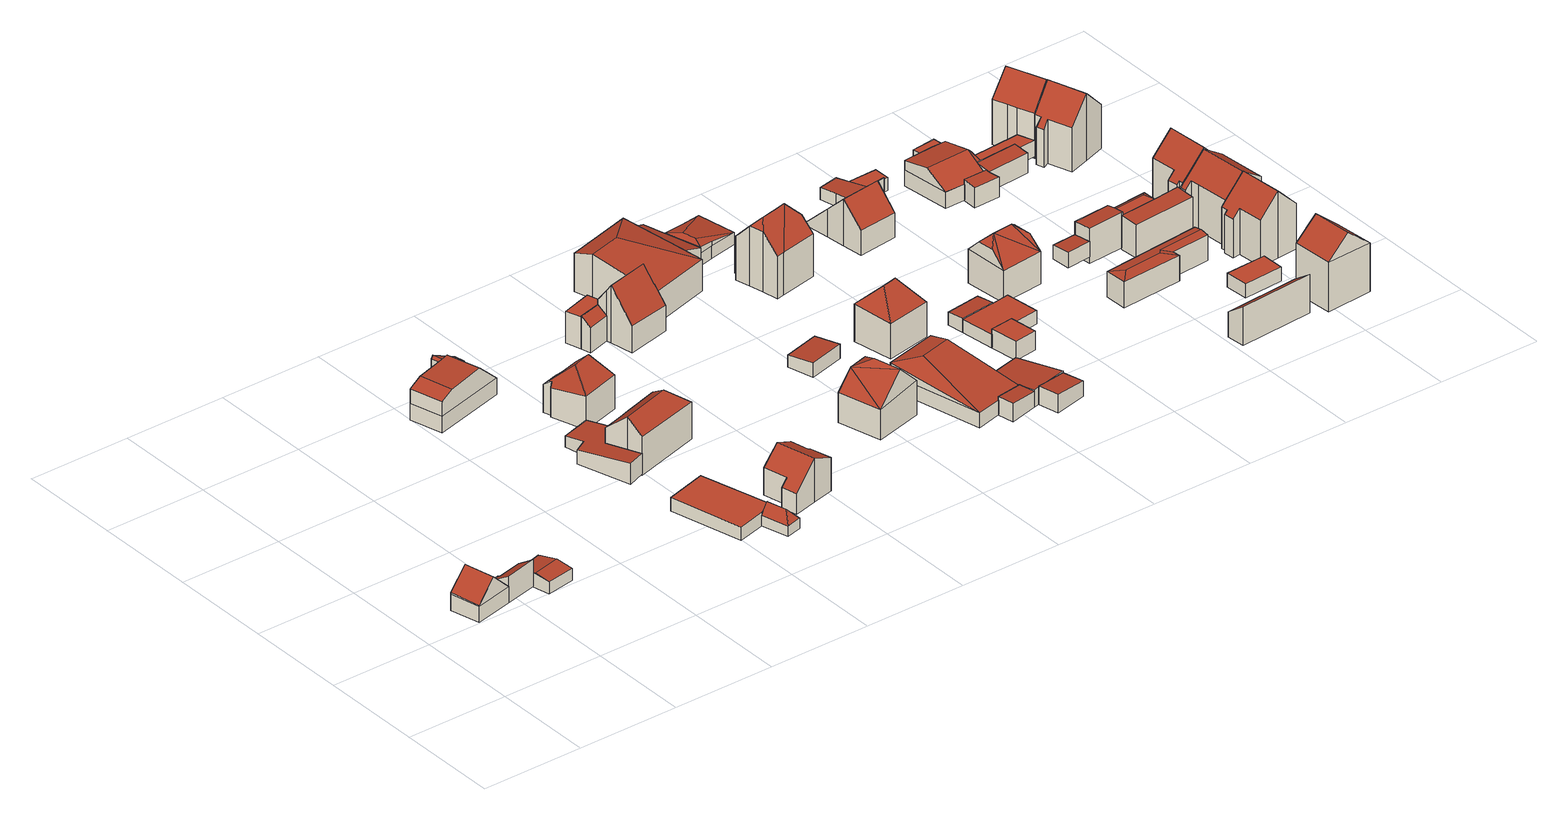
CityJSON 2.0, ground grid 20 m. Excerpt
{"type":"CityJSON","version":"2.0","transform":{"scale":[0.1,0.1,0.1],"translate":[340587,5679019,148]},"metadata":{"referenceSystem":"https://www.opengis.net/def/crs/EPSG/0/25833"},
"CityObjects":{
"building1":{"type":"Building","attributes":{"Gemeindeschluessel":14729160,"Geometrietyp2DReferenz":"3000","function":"31001_9998","roofType":"9999"},"children":["building1-1","building1-2"]},
"building1-1":{"type":"BuildingPart","attributes":{"Dachtyp_tdc":"tdcGableRoof","Dachneigung":44.33,"QualitaetDacherkennung":77,"Geometrietyp2DReferenz":"3000","roofType":"3100","measuredHeight":7.13},"parents":["building1"],"geometry":[{"type":"MultiSurface","lod":"2","boundaries":[[[0,1,2,3]],[[4,5,2,1,6]],[[7,3,2,5]],[[4,6,8]],[[9,0,3,7]],[[6,1,0,9]],[[10,11,12,13,14]],[[7,5,11,10]],[[5,4,12,11]],[[4,15,12]],[[6,9,14,13]],[[9,7,10,14]],[[8,15,4]],[[13,12,15,8,6]]],"semantics":{"surfaces":[{"type":"RoofSurface"},{"type":"WallSurface"},{"type":"GroundSurface"},{"type":"ClosureSurface"}],"values":[0,0,1,1,1,1,2,1,1,1,1,1,1,3]}}]},
"building1-2":{"type":"BuildingPart","attributes":{"Dachtyp_tdc":"tdcPolyFlatRoof","Dachneigung":32.59,"QualitaetDacherkennung":72,"Geometrietyp2DReferenz":"3000","roofType":"2100","measuredHeight":5.23},"parents":["building1"],"geometry":[{"type":"MultiSurface","lod":"2","boundaries":[[[16,17,6,13,18]],[[15,19,20,12]],[[19,21,22,20]],[[21,23,24,22]],[[23,16,18,24]],[[23,21,19,15,8,17,16]],[[18,13,12,20,22,24]],[[8,6,17]],[[15,12,13,6,8]]],"semantics":{"surfaces":[{"type":"WallSurface"},{"type":"RoofSurface"},{"type":"GroundSurface"},{"type":"ClosureSurface"}],"values":[0,0,0,0,0,1,2,0,3]}}]},
"building2":{"type":"Building","attributes":{"Dachtyp_tdc":"tdcFreeFormRoof","Gemeindeschluessel":14729160,"Dachneigung":10.4,"QualitaetDacherkennung":88,"Geometrietyp2DReferenz":"3000","function":"31001_9998","roofType":"5000","measuredHeight":2.87},"geometry":[{"type":"MultiSurface","lod":"2","boundaries":[[[25,26,27,28]],[[26,29,30,27]],[[29,31,32,30]],[[31,33,34,32]],[[33,25,28,34]],[[25,33,35,36]],[[36,35,31,29,26]],[[26,25,36]],[[33,31,35]],[[28,27,30,32,34]]],"semantics":{"surfaces":[{"type":"WallSurface"},{"type":"RoofSurface"},{"type":"GroundSurface"}],"values":[0,0,0,0,0,1,1,0,0,2]}}]},
"building3":{"type":"Building","attributes":{"Gemeindeschluessel":14729160,"Geometrietyp2DReferenz":"3000","function":"31001_9998","roofType":"9999"},"children":["building3-1","building3-2"]},
"building3-1":{"type":"BuildingPart","attributes":{"Dachtyp_tdc":"tdcFreeFormRoof","Dachneigung":52.27,"QualitaetDacherkennung":35,"Geometrietyp2DReferenz":"3000","roofType":"5000","measuredHeight":3.9},"parents":["building3"],"geometry":[{"type":"MultiSurface","lod":"2","boundaries":[[[37,38,39,40]],[[38,41,42,39]],[[41,43,44,42]],[[45,46,47,43,41]],[[45,41,38]],[[46,45,38,37,48]],[[40,39,42,44]],[[40,44,43,37]],[[47,46,48]],[[43,47,48,37]]],"semantics":{"surfaces":[{"type":"WallSurface"},{"type":"RoofSurface"},{"type":"GroundSurface"},{"type":"ClosureSurface"}],"values":[0,0,0,1,1,1,2,3,0,3]}}]},
"building3-2":{"type":"BuildingPart","attributes":{"Dachtyp_tdc":"tdcPolyFlatRoof","Dachneigung":0,"QualitaetDacherkennung":62,"Geometrietyp2DReferenz":"3000","roofType":"1000","measuredHeight":2.59},"parents":["building3"],"geometry":[{"type":"MultiSurface","lod":"2","boundaries":[[[49,50,37,40,51]],[[52,53,54,44,43]],[[53,55,56,54]],[[55,49,51,56]],[[55,53,52,47,48,50,49]],[[51,40,44,54,56]],[[43,47,52]],[[37,50,48]],[[43,44,40,37]],[[43,37,48,47]]],"semantics":{"surfaces":[{"type":"WallSurface"},{"type":"RoofSurface"},{"type":"GroundSurface"},{"type":"ClosureSurface"}],"values":[0,0,0,0,1,2,0,0,3,3]}}]},
"building4":{"type":"Building","attributes":{"Gemeindeschluessel":14729160,"Geometrietyp2DReferenz":"3000","function":"31001_9998","roofType":"9999"},"children":["building4-1","building4-2"]},
"building4-1":{"type":"BuildingPart","attributes":{"Dachtyp_tdc":"tdcGableRoof","Dachneigung":29.32,"QualitaetDacherkennung":36,"Geometrietyp2DReferenz":"3000","roofType":"3100","measuredHeight":7.29},"parents":["building4"],"geometry":[{"type":"MultiSurface","lod":"2","boundaries":[[[57,58,59,60,61]],[[58,62,63,59]],[[62,64,65,66,63]],[[62,58,67]],[[58,57,68,67]],[[64,62,67,68,69]],[[60,59,63,66]],[[70,65,64]],[[61,60,66,65]],[[61,65,70,57]],[[69,70,64]],[[57,70,69,68]]],"semantics":{"surfaces":[{"type":"WallSurface"},{"type":"RoofSurface"},{"type":"GroundSurface"},{"type":"ClosureSurface"}],"values":[0,0,0,0,1,1,2,0,3,3,0,3]}}]},
"building4-2":{"type":"BuildingPart","attributes":{"Dachtyp_tdc":"tdcCutGableRoof","Dachneigung":3.09,"QualitaetDacherkennung":50,"Geometrietyp2DReferenz":"3000","roofType":"9999","measuredHeight":7.45},"parents":["building4"],"geometry":[{"type":"MultiSurface","lod":"2","boundaries":[[[71,72,73,74]],[[72,75,76,73]],[[75,61,60,76]],[[65,71,74,66]],[[65,70,69,77,78,71]],[[79,80,81,82]],[[77,83,81,80,78]],[[75,82,81,83,57,61]],[[72,79,82,75]],[[71,78,80,79,72]],[[74,73,76,60,66]],[[66,60,61,65]],[[57,83,77,69,68]],[[61,57,70,65]],[[57,68,69,70]]],"semantics":{"surfaces":[{"type":"WallSurface"},{"type":"RoofSurface"},{"type":"GroundSurface"},{"type":"ClosureSurface"}],"values":[0,0,0,0,1,1,1,0,0,0,2,3,0,3,3]}}]},
"building5":{"type":"Building","attributes":{"Dachtyp_tdc":"tdcPolyFlatRoof","Gemeindeschluessel":14729160,"Dachneigung":6.89,"QualitaetDacherkennung":55,"Geometrietyp2DReferenz":"3000","function":"31001_9998","roofType":"2100","measuredHeight":4.06},"geometry":[{"type":"MultiSurface","lod":"2","boundaries":[[[84,85,86,87]],[[85,88,89,86]],[[88,90,91,89]],[[90,92,93,91]],[[92,94,95,93]],[[94,96,97,95]],[[96,98,99,97]],[[98,84,87,99]],[[98,96,94,92,90,88,85,84]],[[87,86,89,91,93,95,97,99]]],"semantics":{"surfaces":[{"type":"WallSurface"},{"type":"RoofSurface"},{"type":"GroundSurface"}],"values":[0,0,0,0,0,0,0,0,1,2]}}]},
"building6":{"type":"Building","attributes":{"Dachtyp_tdc":"tdcHipAndGableRoof","Gemeindeschluessel":14729160,"Dachneigung":41.09,"QualitaetDacherkennung":64,"Geometrietyp2DReferenz":"3000","function":"31001_9998","roofType":"5000","measuredHeight":10.27},"geometry":[{"type":"MultiSurface","lod":"2","boundaries":[[[100,101,102,103]],[[101,104,105,102]],[[104,106,107,105]],[[106,108,109,107]],[[108,110,111,109]],[[110,112,113,111]],[[112,100,103,113]],[[108,106,114]],[[106,104,101,100,112,114]],[[112,110,108,114]],[[103,102,105,107,109,111,113]]],"semantics":{"surfaces":[{"type":"WallSurface"},{"type":"RoofSurface"},{"type":"GroundSurface"}],"values":[0,0,0,0,0,0,0,1,1,1,2]}}]},
"building7":{"type":"Building","attributes":{"Dachtyp_tdc":"tdcGableRoof","Gemeindeschluessel":14729160,"Dachneigung":43.51,"QualitaetDacherkennung":66,"Geometrietyp2DReferenz":"3000","function":"31001_9998","roofType":"3100","measuredHeight":8.53},"geometry":[{"type":"MultiSurface","lod":"2","boundaries":[[[115,116,117,118]],[[116,119,120,117]],[[119,121,122,120]],[[121,123,124,122]],[[123,125,126,124]],[[125,127,128,126]],[[127,129,130,128]],[[129,131,132,130]],[[131,133,134,132]],[[133,115,118,134]],[[129,127,125,123,121,119]],[[119,116,115,133,131,129]],[[118,117,120,122,124,126,128,130,132,134]]],"semantics":{"surfaces":[{"type":"WallSurface"},{"type":"RoofSurface"},{"type":"GroundSurface"}],"values":[0,0,0,0,0,0,0,0,0,0,1,1,2]}}]},
"building8":{"type":"Building","attributes":{"Dachtyp_tdc":"tdcFreeFormRoof","Gemeindeschluessel":14729160,"Dachneigung":43.77,"QualitaetDacherkennung":60,"Geometrietyp2DReferenz":"3000","function":"31001_9998","roofType":"5000","measuredHeight":10.4},"geometry":[{"type":"MultiSurface","lod":"2","boundaries":[[[135,136,137,138]],[[136,139,140,137]],[[139,141,142,140]],[[141,143,144,142]],[[143,145,146,144]],[[145,147,148,146]],[[147,149,150,148]],[[149,135,138,150]],[[147,151,152,135,149]],[[145,143,153,154]],[[145,154,151,147]],[[154,153,141,139,136,152,151]],[[136,135,152]],[[143,141,153]],[[138,137,140,142,144,146,148,150]]],"semantics":{"surfaces":[{"type":"WallSurface"},{"type":"RoofSurface"},{"type":"GroundSurface"}],"values":[0,0,0,0,0,0,0,0,1,1,1,1,0,0,2]}}]},
"building9":{"type":"Building","attributes":{"Dachtyp_tdc":"tdcGableAndHippedGRoof","Gemeindeschluessel":14729160,"Dachneigung":44.68,"QualitaetDacherkennung":63,"Geometrietyp2DReferenz":"3000","function":"31001_9998","roofType":"9999","measuredHeight":11.13},"geometry":[{"type":"MultiSurface","lod":"2","boundaries":[[[155,156,157,158]],[[156,159,160,157]],[[159,161,162,160]],[[161,155,158,162]],[[159,156,163,164]],[[155,161,165]],[[164,163,166]],[[163,165,166]],[[163,155,165]],[[155,163,156]],[[159,165,161]],[[164,165,159]],[[165,164,166]],[[158,157,160,162]]],"semantics":{"surfaces":[{"type":"WallSurface"},{"type":"RoofSurface"},{"type":"GroundSurface"}],"values":[0,0,0,0,0,0,1,1,1,1,1,1,1,2]}}]},
"building10":{"type":"Building","attributes":{"Dachtyp_tdc":"tdcPolyFlatRoof","Gemeindeschluessel":14729160,"Dachneigung":6.22,"QualitaetDacherkennung":78,"Geometrietyp2DReferenz":"3000","function":"31001_9998","roofType":"2100","measuredHeight":2.88},"geometry":[{"type":"MultiSurface","lod":"2","boundaries":[[[167,168,169,170]],[[168,171,172,169]],[[171,173,174,172]],[[173,167,170,174]],[[173,171,168,167]],[[170,169,172,174]]],"semantics":{"surfaces":[{"type":"WallSurface"},{"type":"RoofSurface"},{"type":"GroundSurface"}],"values":[0,0,0,0,1,2]}}]},
"building11":{"type":"Building","attributes":{"Gemeindeschluessel":14729160,"Geometrietyp2DReferenz":"3000","function":"31001_9998","roofType":"9999"},"children":["building11-1","building11-2","building11-3","building11-4","building11-5","building11-6"]},
"building11-1":{"type":"BuildingPart","attributes":{"Dachtyp_tdc":"tdcPolyFlatRoof","Dachneigung":0,"QualitaetDacherkennung":70,"Geometrietyp2DReferenz":"3000","roofType":"1000","measuredHeight":6.21},"parents":["building11"],"geometry":[{"type":"MultiSurface","lod":"2","boundaries":[[[175,176,177,178]],[[176,179,180,177]],[[179,181,182,180]],[[181,179,176,175,183]],[[178,177,180,182,184]],[[178,184,183,175]],[[184,182,181,183]]],"semantics":{"surfaces":[{"type":"WallSurface"},{"type":"RoofSurface"},{"type":"GroundSurface"},{"type":"ClosureSurface"}],"values":[0,0,0,1,2,3,3]}}]},
"building11-2":{"type":"BuildingPart","attributes":{"Dachtyp_tdc":"tdcPolyFlatRoof","Dachneigung":20.74,"QualitaetDacherkennung":64,"Geometrietyp2DReferenz":"3000","roofType":"2100","measuredHeight":5.68},"parents":["building11"],"geometry":[{"type":"MultiSurface","lod":"2","boundaries":[[[185,186,187,188]],[[186,189,190,187]],[[189,191,192,193,190]],[[194,195,196,197,198]],[[195,194,191,189,186,185]],[[188,187,190,193,197,196]],[[198,197,193,192]],[[198,192,191,194]],[[185,188,196,195]]],"semantics":{"surfaces":[{"type":"WallSurface"},{"type":"RoofSurface"},{"type":"GroundSurface"},{"type":"ClosureSurface"}],"values":[0,0,0,0,1,2,3,3,3]}}]},
"building11-3":{"type":"BuildingPart","attributes":{"Dachtyp_tdc":"tdcPolyFlatRoof","Dachneigung":36.19,"QualitaetDacherkennung":30,"Geometrietyp2DReferenz":"3000","roofType":"2100","measuredHeight":6.42},"parents":["building11"],"geometry":[{"type":"MultiSurface","lod":"2","boundaries":[[[199,200,175,178,201]],[[202,199,201,203]],[[202,204,200,199]],[[201,178,184,203]],[[204,183,175,200]],[[183,184,178,175]],[[202,203,184,183,204]]],"semantics":{"surfaces":[{"type":"WallSurface"},{"type":"RoofSurface"},{"type":"GroundSurface"},{"type":"ClosureSurface"}],"values":[0,0,1,2,0,3,3]}}]},
"building11-4":{"type":"BuildingPart","attributes":{"Dachtyp_tdc":"tdcHipAndGableRoof","Dachneigung":10.99,"QualitaetDacherkennung":28,"Geometrietyp2DReferenz":"3000","roofType":"5000","measuredHeight":8.73},"parents":["building11"],"geometry":[{"type":"MultiSurface","lod":"2","boundaries":[[[205,206,207,208,209]],[[206,210,211,207]],[[210,212,213,211]],[[212,214,215,213]],[[214,216,185,188,215]],[[217,218,219,196,195]],[[218,220,221,219]],[[220,222,223,221]],[[218,217,216,224]],[[216,214,212,210,224]],[[210,206,205,225,222,220,218,224]],[[208,207,211,213,215,188,196,219,221,223,226]],[[217,195,185,216]],[[195,196,188,185]],[[208,226,225,205,209]],[[226,223,222,225]]],"semantics":{"surfaces":[{"type":"WallSurface"},{"type":"RoofSurface"},{"type":"GroundSurface"},{"type":"ClosureSurface"}],"values":[0,0,0,0,0,0,0,0,1,1,1,2,0,3,3,3]}}]},
"building11-5":{"type":"BuildingPart","attributes":{"Dachtyp_tdc":"tdcHipRoof","Dachneigung":12.29,"QualitaetDacherkennung":27,"Geometrietyp2DReferenz":"3000","roofType":"3200","measuredHeight":4.07},"parents":["building11"],"geometry":[{"type":"MultiSurface","lod":"2","boundaries":[[[227,228,229,230]],[[228,198,197,229]],[[192,231,232,193]],[[231,233,234,232]],[[233,227,230,234]],[[235,236,227,237]],[[233,238,239,240]],[[227,233,240,237]],[[235,237,240,239]],[[228,236,235,194,198]],[[192,191,239,238,231]],[[231,238,233]],[[227,236,228]],[[230,229,197,193,232,234]],[[193,197,198,192]],[[239,191,194,235]],[[198,194,191,192]]],"semantics":{"surfaces":[{"type":"WallSurface"},{"type":"RoofSurface"},{"type":"GroundSurface"},{"type":"ClosureSurface"}],"values":[0,0,0,0,0,1,1,1,1,0,0,0,0,2,3,0,3]}}]},
"building11-6":{"type":"BuildingPart","attributes":{"Dachtyp_tdc":"tdcGableRoof","Dachneigung":52.65,"QualitaetDacherkennung":81,"Geometrietyp2DReferenz":"3000","roofType":"3100","measuredHeight":11.19},"parents":["building11"],"geometry":[{"type":"MultiSurface","lod":"2","boundaries":[[[241,209,208,182,181]],[[242,243,221,223,222]],[[243,244,245,221]],[[244,246,247,245]],[[246,248,249,247]],[[248,250,202,203,249]],[[248,246,244,243,242,251]],[[251,205,209,241,252,250,248]],[[182,208,226,223,221,245,247,249,203,184]],[[225,205,251]],[[226,208,209,205,225]],[[242,222,225,251]],[[226,225,222,223]],[[252,204,202,250]],[[204,183,184,203,202]],[[241,181,183,204,252]],[[184,183,181,182]]],"semantics":{"surfaces":[{"type":"WallSurface"},{"type":"RoofSurface"},{"type":"GroundSurface"},{"type":"ClosureSurface"}],"values":[0,0,0,0,0,0,1,1,2,0,3,0,3,0,3,0,3]}}]},
"building12":{"type":"Building","attributes":{"Gemeindeschluessel":14729160,"Geometrietyp2DReferenz":"3000","function":"31001_9998","roofType":"9999"},"children":["building12-1","building12-2","building12-3","building12-4"]},
"building12-1":{"type":"BuildingPart","attributes":{"Dachtyp_tdc":"tdcHipAndGableRoof","Dachneigung":11.05,"QualitaetDacherkennung":14,"Geometrietyp2DReferenz":"3000","roofType":"5000","measuredHeight":5.88},"parents":["building12"],"geometry":[{"type":"MultiSurface","lod":"2","boundaries":[[[253,254,255,256]],[[254,257,258,255]],[[257,259,260,258]],[[259,261,262,263,260]],[[264,254,265]],[[253,266,267,268,265,254]],[[264,265,268,269]],[[257,264,269,259]],[[259,269,268,267,261]],[[261,267,266,270]],[[254,264,257]],[[256,255,258,260,263,271]],[[270,262,261]],[[271,263,262,270,266]],[[256,271,266,253]]],"semantics":{"surfaces":[{"type":"WallSurface"},{"type":"RoofSurface"},{"type":"GroundSurface"},{"type":"ClosureSurface"}],"values":[0,0,0,0,1,1,1,0,0,0,0,2,0,3,3]}}]},
"building12-2":{"type":"BuildingPart","attributes":{"Dachtyp_tdc":"tdcPolyFlatRoof","Dachneigung":4.85,"QualitaetDacherkennung":59,"Geometrietyp2DReferenz":"3000","roofType":"2100","measuredHeight":3.57},"parents":["building12"],"geometry":[{"type":"MultiSurface","lod":"2","boundaries":[[[272,273,274,275]],[[273,276,277,274]],[[276,278,279,280,277]],[[276,273,272,281,278]],[[280,275,274,277]],[[281,279,278]],[[272,275,280,279,281]]],"semantics":{"surfaces":[{"type":"WallSurface"},{"type":"RoofSurface"},{"type":"GroundSurface"},{"type":"ClosureSurface"}],"values":[0,0,0,1,2,0,3]}}]},
"building12-3":{"type":"BuildingPart","attributes":{"Dachtyp_tdc":"tdcPolyFlatRoof","Dachneigung":6.82,"QualitaetDacherkennung":51,"Geometrietyp2DReferenz":"3000","roofType":"2100","measuredHeight":3.41},"parents":["building12"],"geometry":[{"type":"MultiSurface","lod":"2","boundaries":[[[282,283,272,275,284]],[[279,285,286,287,280]],[[262,282,284,263]],[[262,270,285,279,281,283,282]],[[284,275,280,287,271,263]],[[281,272,283]],[[280,275,272,281,279]],[[270,266,288,286,285]],[[262,263,271,266,270]],[[288,266,271,287,286]]],"semantics":{"surfaces":[{"type":"WallSurface"},{"type":"RoofSurface"},{"type":"GroundSurface"},{"type":"ClosureSurface"}],"values":[0,0,0,1,2,0,3,0,3,3]}}]},
"building12-4":{"type":"BuildingPart","attributes":{"Dachtyp_tdc":"tdcPolyFlatRoof","Dachneigung":5.75,"QualitaetDacherkennung":84,"Geometrietyp2DReferenz":"3000","roofType":"2100","measuredHeight":3.6},"parents":["building12"],"geometry":[{"type":"MultiSurface","lod":"2","boundaries":[[[286,289,290,287]],[[289,291,253,256,290]],[[289,286,288,291]],[[256,271,287,290]],[[288,266,253,291]],[[266,271,256,253]],[[286,287,271,266,288]]],"semantics":{"surfaces":[{"type":"WallSurface"},{"type":"RoofSurface"},{"type":"GroundSurface"},{"type":"ClosureSurface"}],"values":[0,0,1,2,0,3,3]}}]},
"building13":{"type":"Building","attributes":{"Dachtyp_tdc":"tdcHipRoof","Gemeindeschluessel":14729160,"Dachneigung":44.12,"QualitaetDacherkennung":61,"Geometrietyp2DReferenz":"3000","function":"31001_9998","roofType":"3200","measuredHeight":10.98},"geometry":[{"type":"MultiSurface","lod":"2","boundaries":[[[292,293,294,295]],[[293,296,297,294]],[[296,298,299,297]],[[298,292,295,299]],[[296,293,300]],[[292,298,301]],[[293,292,301,300]],[[298,296,300,301]],[[295,294,297,299]]],"semantics":{"surfaces":[{"type":"WallSurface"},{"type":"RoofSurface"},{"type":"GroundSurface"}],"values":[0,0,0,0,1,1,1,1,2]}}]},
"building14":{"type":"Building","attributes":{"Dachtyp_tdc":"tdcHippedGableRoof","Gemeindeschluessel":14729160,"Dachneigung":47.59,"QualitaetDacherkennung":79,"Geometrietyp2DReferenz":"3000","function":"31001_9998","roofType":"3300","measuredHeight":13.22},"geometry":[{"type":"MultiSurface","lod":"2","boundaries":[[[302,303,304,305]],[[303,306,307,304]],[[306,308,309,307]],[[308,310,311,309]],[[310,312,313,311]],[[312,314,315,313]],[[314,316,317,315]],[[316,318,319,317]],[[318,320,321,319]],[[320,322,323,321]],[[322,324,325,323]],[[324,326,327,325]],[[326,328,329,327]],[[328,302,305,329]],[[318,316,330]],[[308,306,331]],[[316,314,312,331,330]],[[312,310,308,331]],[[324,322,320,318,330,331]],[[306,303,302,328,326,324,331]],[[305,304,307,309,311,313,315,317,319,321,323,325,327,329]]],"semantics":{"surfaces":[{"type":"WallSurface"},{"type":"RoofSurface"},{"type":"GroundSurface"}],"values":[0,0,0,0,0,0,0,0,0,0,0,0,0,0,1,1,1,1,1,1,2]}}]},
"building15":{"type":"Building","attributes":{"Gemeindeschluessel":14729160,"Geometrietyp2DReferenz":"3000","function":"31001_9998","roofType":"9999"},"children":["building15-1","building15-2","building15-3"]},
"building15-1":{"type":"BuildingPart","attributes":{"Dachtyp_tdc":"tdcPolyFlatRoof","Dachneigung":0,"QualitaetDacherkennung":80,"Geometrietyp2DReferenz":"3000","roofType":"1000","measuredHeight":2.57},"parents":["building15"],"geometry":[{"type":"MultiSurface","lod":"2","boundaries":[[[332,333,334,335]],[[333,336,337,334]],[[338,339,340,341]],[[342,332,335,343]],[[342,339,338,336,333,332]],[[335,334,337,341,340,343]],[[341,337,336,338]],[[343,340,339,342]]],"semantics":{"surfaces":[{"type":"WallSurface"},{"type":"RoofSurface"},{"type":"GroundSurface"},{"type":"ClosureSurface"}],"values":[0,0,0,0,1,2,3,3]}}]},
"building15-2":{"type":"BuildingPart","attributes":{"Dachtyp_tdc":"tdcPolyFlatRoof","Dachneigung":0,"QualitaetDacherkennung":87,"Geometrietyp2DReferenz":"3000","roofType":"1000","measuredHeight":3.75},"parents":["building15"],"geometry":[{"type":"MultiSurface","lod":"2","boundaries":[[[344,345,346,337,336]],[[345,347,348,346]],[[347,349,338,341,348]],[[349,347,345,344]],[[337,346,348,341]],[[336,338,349,344]],[[336,337,341,338]]],"semantics":{"surfaces":[{"type":"WallSurface"},{"type":"RoofSurface"},{"type":"GroundSurface"},{"type":"ClosureSurface"}],"values":[0,0,0,1,2,0,3]}}]},
"building15-3":{"type":"BuildingPart","attributes":{"Dachtyp_tdc":"tdcPolyFlatRoof","Dachneigung":4.93,"QualitaetDacherkennung":85,"Geometrietyp2DReferenz":"3000","roofType":"2100","measuredHeight":2.76},"parents":["building15"],"geometry":[{"type":"MultiSurface","lod":"2","boundaries":[[[350,351,342,343,352]],[[353,354,355,340,339]],[[354,350,352,355]],[[354,353,351,350]],[[352,343,340,355]],[[339,342,351,353]],[[339,340,343,342]]],"semantics":{"surfaces":[{"type":"WallSurface"},{"type":"RoofSurface"},{"type":"GroundSurface"},{"type":"ClosureSurface"}],"values":[0,0,0,1,2,0,3]}}]},
"building16":{"type":"Building","attributes":{"Dachtyp_tdc":"tdcHippedGableRoof","Gemeindeschluessel":14729160,"Dachneigung":45.06,"QualitaetDacherkennung":80,"Geometrietyp2DReferenz":"3000","function":"31001_9998","roofType":"3300","measuredHeight":10.65},"geometry":[{"type":"MultiSurface","lod":"2","boundaries":[[[356,357,358,359]],[[357,360,361,358]],[[360,362,363,361]],[[362,356,359,363]],[[360,357,364,365]],[[356,362,366,367]],[[365,364,368]],[[367,366,369]],[[368,367,369]],[[364,367,368]],[[364,356,367]],[[356,364,357]],[[368,360,365]],[[369,360,368]],[[369,362,360]],[[362,369,366]],[[359,358,361,363]]],"semantics":{"surfaces":[{"type":"WallSurface"},{"type":"RoofSurface"},{"type":"GroundSurface"}],"values":[0,0,0,0,0,0,1,1,1,1,1,1,1,1,1,1,2]}}]},
"building17":{"type":"Building","attributes":{"Dachtyp_tdc":"tdcGableRoof","Gemeindeschluessel":14729160,"Dachneigung":43.96,"QualitaetDacherkennung":51,"Geometrietyp2DReferenz":"3000","function":"31001_9998","roofType":"3100","measuredHeight":9.2},"geometry":[{"type":"MultiSurface","lod":"2","boundaries":[[[370,371,372,373]],[[371,374,375,372]],[[374,376,377,375]],[[376,378,379,377]],[[378,380,381,379]],[[380,382,383,381]],[[382,384,385,383]],[[384,386,387,385]],[[386,388,389,387]],[[388,390,391,389]],[[390,392,393,391]],[[392,370,373,393]],[[388,386,384,382,380,378]],[[378,376,374,371,370,392,390,388]],[[373,372,375,377,379,381,383,385,387,389,391,393]]],"semantics":{"surfaces":[{"type":"WallSurface"},{"type":"RoofSurface"},{"type":"GroundSurface"}],"values":[0,0,0,0,0,0,0,0,0,0,0,0,1,1,2]}}]},
"building18":{"type":"Building","attributes":{"Dachtyp_tdc":"tdcPolyFlatRoof","Gemeindeschluessel":14729160,"Dachneigung":3.79,"QualitaetDacherkennung":87,"Geometrietyp2DReferenz":"3000","function":"31001_9998","roofType":"2100","measuredHeight":2.87},"geometry":[{"type":"MultiSurface","lod":"2","boundaries":[[[394,395,396,397]],[[395,398,399,396]],[[398,400,401,399]],[[400,402,403,401]],[[402,404,405,403]],[[404,406,407,405]],[[406,394,397,407]],[[406,404,402,400,398,395,394]],[[397,396,399,401,403,405,407]]],"semantics":{"surfaces":[{"type":"WallSurface"},{"type":"RoofSurface"},{"type":"GroundSurface"}],"values":[0,0,0,0,0,0,0,1,2]}}]},
"building19":{"type":"Building","attributes":{"Dachtyp_tdc":"tdcPolyFlatRoof","Gemeindeschluessel":14729160,"Dachneigung":0,"QualitaetDacherkennung":63,"Geometrietyp2DReferenz":"3000","function":"31001_9998","roofType":"1000","measuredHeight":2.54},"geometry":[{"type":"MultiSurface","lod":"2","boundaries":[[[408,409,410,411]],[[409,412,413,410]],[[412,414,415,413]],[[414,408,411,415]],[[414,412,409,408]],[[411,410,413,415]]],"semantics":{"surfaces":[{"type":"WallSurface"},{"type":"RoofSurface"},{"type":"GroundSurface"}],"values":[0,0,0,0,1,2]}}]},
"building20":{"type":"Building","attributes":{"Dachtyp_tdc":"tdcPolyFlatRoof","Gemeindeschluessel":14729160,"Dachneigung":4.92,"QualitaetDacherkennung":66,"Geometrietyp2DReferenz":"3000","function":"31001_9998","roofType":"2100","measuredHeight":3},"geometry":[{"type":"MultiSurface","lod":"2","boundaries":[[[416,417,418,419]],[[417,420,421,418]],[[420,422,423,421]],[[422,416,419,423]],[[422,420,417,416]],[[419,418,421,423]]],"semantics":{"surfaces":[{"type":"WallSurface"},{"type":"RoofSurface"},{"type":"GroundSurface"}],"values":[0,0,0,0,1,2]}}]},
"building21":{"type":"Building","attributes":{"Dachtyp_tdc":"tdcPolyFlatRoof","Gemeindeschluessel":14729160,"Dachneigung":35.66,"QualitaetDacherkennung":73,"Geometrietyp2DReferenz":"3000","function":"31001_9998","roofType":"2100","measuredHeight":7.51},"geometry":[{"type":"MultiSurface","lod":"2","boundaries":[[[424,425,426,427]],[[425,428,429,426]],[[428,430,431,429]],[[430,424,427,431]],[[430,428,425,424]],[[427,426,429,431]]],"semantics":{"surfaces":[{"type":"WallSurface"},{"type":"RoofSurface"},{"type":"GroundSurface"}],"values":[0,0,0,0,1,2]}}]},
"building22":{"type":"Building","attributes":{"Dachtyp_tdc":"tdcFreeFormRoof","Gemeindeschluessel":14729160,"Dachneigung":10.35,"QualitaetDacherkennung":38,"Geometrietyp2DReferenz":"3000","function":"31001_9998","roofType":"5000","measuredHeight":5.43},"geometry":[{"type":"MultiSurface","lod":"2","boundaries":[[[432,433,434,435]],[[433,436,437,434]],[[436,438,439,437]],[[438,440,441,439]],[[440,442,443,441]],[[442,432,435,443]],[[444,442,440]],[[445,446,447,444,440,438]],[[445,438,436]],[[446,445,436,433]],[[447,446,433,432]],[[444,447,432,442]],[[435,434,437,439,441,443]]],"semantics":{"surfaces":[{"type":"WallSurface"},{"type":"RoofSurface"},{"type":"GroundSurface"}],"values":[0,0,0,0,0,0,0,1,1,1,1,1,2]}}]},
"building23":{"type":"Building","attributes":{"Gemeindeschluessel":14729160,"Geometrietyp2DReferenz":"3000","function":"31001_9998","roofType":"9999"},"children":["building23-1","building23-2"]},
"building23-1":{"type":"BuildingPart","attributes":{"Dachtyp_tdc":"tdcPolyFlatRoof","Dachneigung":5.57,"QualitaetDacherkennung":70,"Geometrietyp2DReferenz":"3000","roofType":"2100","measuredHeight":6.87},"parents":["building23"],"geometry":[{"type":"MultiSurface","lod":"2","boundaries":[[[448,449,450,451]],[[449,452,453,454,450]],[[455,456,457,458,459]],[[456,460,461,457]],[[460,448,451,461]],[[460,456,455,462,463,464,452,449,448]],[[451,450,454,465,458,457,461]],[[464,453,452]],[[459,462,455]],[[458,465,463,462,459]],[[465,454,453,464,463]]],"semantics":{"surfaces":[{"type":"WallSurface"},{"type":"RoofSurface"},{"type":"GroundSurface"},{"type":"ClosureSurface"}],"values":[0,0,0,0,0,1,2,0,0,3,3]}}]},
"building23-2":{"type":"BuildingPart","attributes":{"Dachtyp_tdc":"tdcFreeFormRoof","Dachneigung":29.87,"QualitaetDacherkennung":16,"Geometrietyp2DReferenz":"3000","roofType":"5000","measuredHeight":6.85},"parents":["building23"],"geometry":[{"type":"MultiSurface","lod":"2","boundaries":[[[466,467,468,469]],[[467,459,458,468]],[[453,470,471,454]],[[470,466,469,471]],[[472,462,459,467,473]],[[467,466,470,473]],[[470,453,464,472,473]],[[469,468,458,465,454,471]],[[463,462,472]],[[465,458,459,462,463]],[[464,463,472]],[[465,463,464,453,454]]],"semantics":{"surfaces":[{"type":"WallSurface"},{"type":"RoofSurface"},{"type":"GroundSurface"},{"type":"ClosureSurface"}],"values":[0,0,0,0,1,1,1,2,0,3,0,3]}}]},
"building24":{"type":"Building","attributes":{"Dachtyp_tdc":"tdcPolyFlatRoof","Gemeindeschluessel":14729160,"Dachneigung":0,"QualitaetDacherkennung":74,"Geometrietyp2DReferenz":"3000","function":"31001_9998","roofType":"1000","measuredHeight":2.69},"geometry":[{"type":"MultiSurface","lod":"2","boundaries":[[[474,475,476,477]],[[475,478,479,476]],[[478,480,481,479]],[[480,474,477,481]],[[480,478,475,474]],[[477,476,479,481]]],"semantics":{"surfaces":[{"type":"WallSurface"},{"type":"RoofSurface"},{"type":"GroundSurface"}],"values":[0,0,0,0,1,2]}}]},
"building25":{"type":"Building","attributes":{"Dachtyp_tdc":"tdcPolyFlatRoof","Gemeindeschluessel":14729160,"Dachneigung":5.04,"QualitaetDacherkennung":73,"Geometrietyp2DReferenz":"3000","function":"31001_9998","roofType":"2100","measuredHeight":6.71},"geometry":[{"type":"MultiSurface","lod":"2","boundaries":[[[482,483,484,485]],[[483,486,487,484]],[[486,488,489,487]],[[488,490,491,489]],[[490,482,485,491]],[[490,488,486,483,482]],[[485,484,487,489,491]]],"semantics":{"surfaces":[{"type":"WallSurface"},{"type":"RoofSurface"},{"type":"GroundSurface"}],"values":[0,0,0,0,0,1,2]}}]},
"building26":{"type":"Building","attributes":{"Gemeindeschluessel":14729160,"Geometrietyp2DReferenz":"3000","function":"31001_9998","roofType":"9999"},"children":["building26-1","building26-2","building26-3","building26-4","building26-5"]},
"building26-1":{"type":"BuildingPart","attributes":{"Dachtyp_tdc":"tdcGableRoof","Dachneigung":10.1,"QualitaetDacherkennung":38,"Geometrietyp2DReferenz":"3000","roofType":"3100","measuredHeight":5.88},"parents":["building26"],"geometry":[{"type":"MultiSurface","lod":"2","boundaries":[[[492,493,494,495]],[[493,496,497,494]],[[496,498,499,500,497]],[[501,502,503,504,505]],[[492,502,506,507,508,509]],[[510,511,508,507,512]],[[498,510,512,513]],[[496,511,510,498]],[[493,509,508,511,496]],[[492,509,493]],[[501,506,502]],[[495,494,497,500,514,504,503]],[[515,499,498,513]],[[514,500,499,515,516]],[[516,515,513,517]],[[505,504,514,516]],[[505,516,517,501]],[[495,503,502,492]],[[512,507,506,501,518,517,513]],[[517,518,501]]],"semantics":{"surfaces":[{"type":"WallSurface"},{"type":"RoofSurface"},{"type":"GroundSurface"},{"type":"ClosureSurface"}],"values":[0,0,0,0,1,1,0,0,0,0,0,2,0,3,0,3,3,3,0,3]}}]},
"building26-2":{"type":"BuildingPart","attributes":{"Dachtyp_tdc":"tdcGableRoof","Dachneigung":17.19,"QualitaetDacherkennung":16,"Geometrietyp2DReferenz":"3000","roofType":"3100","measuredHeight":4.28},"parents":["building26"],"geometry":[{"type":"MultiSurface","lod":"2","boundaries":[[[519,520,521,522]],[[520,523,524,521]],[[525,505,504,526]],[[527,528,518,501,529,530]],[[516,517,518,528,531,519]],[[520,531,528,527,532,523]],[[519,531,520]],[[525,529,501,505]],[[514,522,521,524,526,504]],[[514,516,519,522]],[[526,524,523,525]],[[514,504,505,516]],[[530,532,527]],[[523,532,530,529,525]],[[505,501,517,516]],[[501,518,517]]],"semantics":{"surfaces":[{"type":"WallSurface"},{"type":"RoofSurface"},{"type":"GroundSurface"},{"type":"ClosureSurface"}],"values":[0,0,0,1,1,0,0,0,2,3,3,3,0,3,3,3]}}]},
"building26-3":{"type":"BuildingPart","attributes":{"Dachtyp_tdc":"tdcPolyFlatRoof","Dachneigung":0,"QualitaetDacherkennung":36,"Geometrietyp2DReferenz":"3000","roofType":"1000","measuredHeight":3.2},"parents":["building26"],"geometry":[{"type":"MultiSurface","lod":"2","boundaries":[[[533,534,535,536]],[[534,537,538,535]],[[537,539,529,525,526,538]],[[532,533,536,524,523]],[[532,530,539,537,534,533]],[[536,535,538,526,524]],[[530,529,539]],[[523,524,526,525]],[[523,525,529,530,532]]],"semantics":{"surfaces":[{"type":"WallSurface"},{"type":"RoofSurface"},{"type":"GroundSurface"},{"type":"ClosureSurface"}],"values":[0,0,0,0,1,2,0,3,3]}}]},
"building26-4":{"type":"BuildingPart","attributes":{"Dachtyp_tdc":"tdcPolyFlatRoof","Dachneigung":5.28,"QualitaetDacherkennung":84,"Geometrietyp2DReferenz":"3000","roofType":"2100","measuredHeight":4.12},"parents":["building26"],"geometry":[{"type":"MultiSurface","lod":"2","boundaries":[[[540,541,492,495,542]],[[543,544,545,503,502]],[[544,546,547,545]],[[546,540,542,547]],[[546,544,543,541,540]],[[542,495,503,545,547]],[[502,492,541,543]],[[502,503,495,492]]],"semantics":{"surfaces":[{"type":"WallSurface"},{"type":"RoofSurface"},{"type":"GroundSurface"},{"type":"ClosureSurface"}],"values":[0,0,0,0,1,2,0,3]}}]},
"building26-5":{"type":"BuildingPart","attributes":{"Dachtyp_tdc":"tdcPolyFlatRoof","Dachneigung":0,"QualitaetDacherkennung":88,"Geometrietyp2DReferenz":"3000","roofType":"1000","measuredHeight":2.65},"parents":["building26"],"geometry":[{"type":"MultiSurface","lod":"2","boundaries":[[[548,549,550,551]],[[549,552,519,522,550]],[[499,548,551,500]],[[499,515,552,549,548]],[[551,550,522,514,500]],[[516,519,552,515]],[[500,514,516,515,499]],[[516,514,522,519]]],"semantics":{"surfaces":[{"type":"WallSurface"},{"type":"RoofSurface"},{"type":"GroundSurface"},{"type":"ClosureSurface"}],"values":[0,0,0,1,2,0,3,3]}}]},
"building27":{"type":"Building","attributes":{"Dachtyp_tdc":"tdcPolyFlatRoof","Gemeindeschluessel":14729160,"Dachneigung":5.87,"QualitaetDacherkennung":75,"Geometrietyp2DReferenz":"3000","function":"31001_9998","roofType":"2100","measuredHeight":4.22},"geometry":[{"type":"MultiSurface","lod":"2","boundaries":[[[544,553,554,555]],[[553,556,557,554]],[[556,558,559,557]],[[558,544,555,559]],[[558,556,553,544]],[[555,554,557,559]]],"semantics":{"surfaces":[{"type":"WallSurface"},{"type":"RoofSurface"},{"type":"GroundSurface"}],"values":[0,0,0,0,1,2]}}]},
"building28":{"type":"Building","attributes":{"Dachtyp_tdc":"tdcGableRoof","Gemeindeschluessel":14729160,"Dachneigung":41.33,"QualitaetDacherkennung":84,"Geometrietyp2DReferenz":"3000","function":"31001_9998","roofType":"3100","measuredHeight":13.6},"geometry":[{"type":"MultiSurface","lod":"2","boundaries":[[[560,561,562,563]],[[561,564,565,562]],[[564,566,567,565]],[[566,560,563,567]],[[564,561,568]],[[560,566,569]],[[561,560,569,568]],[[566,564,568,569]],[[563,562,565,567]]],"semantics":{"surfaces":[{"type":"WallSurface"},{"type":"RoofSurface"},{"type":"GroundSurface"}],"values":[0,0,0,0,0,0,1,1,2]}}]},
"building29":{"type":"Building","attributes":{"Dachtyp_tdc":"tdcGableRoof","Gemeindeschluessel":14729160,"Dachneigung":45.68,"QualitaetDacherkennung":75,"Geometrietyp2DReferenz":"3000","function":"31001_9998","roofType":"3100","measuredHeight":13},"geometry":[{"type":"MultiSurface","lod":"2","boundaries":[[[570,571,572,573]],[[571,574,575,572]],[[574,576,577,575]],[[576,578,579,577]],[[578,580,581,579]],[[580,582,583,581]],[[582,584,585,583]],[[584,586,587,585]],[[586,588,589,587]],[[588,590,591,589]],[[590,570,573,591]],[[586,584,582,580]],[[580,578,576,574,571,570,590,588,586]],[[573,572,575,577,579,581,583,585,587,589,591]]],"semantics":{"surfaces":[{"type":"WallSurface"},{"type":"RoofSurface"},{"type":"GroundSurface"}],"values":[0,0,0,0,0,0,0,0,0,0,0,1,1,2]}}]},
"building30":{"type":"Building","attributes":{"Dachtyp_tdc":"tdcGableRoof","Gemeindeschluessel":14729160,"Dachneigung":46.02,"QualitaetDacherkennung":57,"Geometrietyp2DReferenz":"3000","function":"31001_9998","roofType":"3100","measuredHeight":12.88},"geometry":[{"type":"MultiSurface","lod":"2","boundaries":[[[592,593,594,595]],[[593,596,597,594]],[[596,598,599,597]],[[598,600,601,599]],[[600,602,603,601]],[[602,604,605,603]],[[604,606,583,605]],[[606,607,608,583]],[[607,609,579,608]],[[609,610,611,579]],[[610,592,595,611]],[[607,606,604,602]],[[602,600,598,596,593,592,610,609,607]],[[595,594,597,599,601,603,605,583,608,579,611]]],"semantics":{"surfaces":[{"type":"WallSurface"},{"type":"RoofSurface"},{"type":"GroundSurface"}],"values":[0,0,0,0,0,0,0,0,0,0,0,1,1,2]}}]},
"building31":{"type":"Building","attributes":{"Dachtyp_tdc":"tdcGableRoof","Gemeindeschluessel":14729160,"Dachneigung":46.04,"QualitaetDacherkennung":79,"Geometrietyp2DReferenz":"3000","function":"31001_9998","roofType":"3100","measuredHeight":13.04},"geometry":[{"type":"MultiSurface","lod":"2","boundaries":[[[612,613,614,615]],[[613,616,617,614]],[[616,618,619,617]],[[618,620,621,619]],[[620,622,623,621]],[[622,624,625,623]],[[624,626,605,625]],[[626,627,628,605]],[[627,629,601,628]],[[629,630,599,601]],[[630,612,615,599]],[[627,626,624,622]],[[622,620,618,616,613,612,630,629,627]],[[615,614,617,619,621,623,625,605,628,601,599]]],"semantics":{"surfaces":[{"type":"WallSurface"},{"type":"RoofSurface"},{"type":"GroundSurface"}],"values":[0,0,0,0,0,0,0,0,0,0,0,1,1,2]}}]},
"building32":{"type":"Building","attributes":{"Dachtyp_tdc":"tdcFreeFormRoof","Gemeindeschluessel":14729160,"Dachneigung":44.79,"QualitaetDacherkennung":71,"Geometrietyp2DReferenz":"3000","function":"31001_9998","roofType":"5000","measuredHeight":13.05},"geometry":[{"type":"MultiSurface","lod":"2","boundaries":[[[631,632,633,634]],[[632,635,636,633]],[[635,637,638,636]],[[637,639,640,638]],[[639,641,642,640]],[[641,631,634,642]],[[643,635,632,644]],[[637,643,644,631,641,639]],[[632,631,644]],[[637,635,643]],[[634,633,636,638,640,642]]],"semantics":{"surfaces":[{"type":"WallSurface"},{"type":"RoofSurface"},{"type":"GroundSurface"}],"values":[0,0,0,0,0,0,1,1,0,0,2]}}]},
"building33":{"type":"Building","attributes":{"Dachtyp_tdc":"tdcGableRoof","Gemeindeschluessel":14729160,"Dachneigung":45.45,"QualitaetDacherkennung":73,"Geometrietyp2DReferenz":"3000","function":"31001_9998","roofType":"3100","measuredHeight":13.01},"geometry":[{"type":"MultiSurface","lod":"2","boundaries":[[[645,646,647,648]],[[646,649,650,647]],[[649,651,638,650]],[[651,652,653,638]],[[652,635,636,653]],[[635,654,655,636]],[[654,656,657,655]],[[656,658,659,657]],[[658,660,661,659]],[[660,645,648,661]],[[656,654,635,652]],[[652,651,649,646,645,660,658,656]],[[648,647,650,638,653,636,655,657,659,661]]],"semantics":{"surfaces":[{"type":"WallSurface"},{"type":"RoofSurface"},{"type":"GroundSurface"}],"values":[0,0,0,0,0,0,0,0,0,0,1,1,2]}}]}
},
"vertices":[
[22,94,129],[58,102,166],[45,161,166],[8,152,130],[89,147,127],[84,170,127],[97,111,127],[8,152,127],[90,142,127],[22,94,127],[8,152,95],[84,170,95],[89,147,95],[97,111,95],[22,94,95],[89,147,124],
[160,126,147],[97,111,147],[160,126,95],[105,151,124],[105,151,95],[106,145,127],[106,145,95],[153,156,127],[153,156,95],
[167,93,117],[160,126,122],[160,126,94],[167,93,94],[153,156,116],[153,156,94],[206,171,115],[206,171,94],[223,102,117],[223,102,94],[215,134,123],[161,121,123],
[611,64,101],[626,11,101],[626,11,81],[611,64,81],[596,3,101],[596,3,81],[582,56,101],[582,56,81],[607,22,120],[597,60,120],[587,58,107],[607,63,107],
[573,206,107],[611,64,107],[573,206,81],[582,56,107],[528,41,107],[528,41,81],[493,184,107],[493,184,81],
[414,692,145],[409,712,145],[409,712,77],[414,692,77],[414,692,109],[470,728,117],[470,728,77],[475,708,117],[475,708,109],[475,708,77],[413,713,150],[418,693,150],[454,703,129],[459,704,124],
[492,644,109],[349,607,109],[349,607,77],[492,644,77],[332,671,109],[332,671,77],[430,697,152],[447,632,152],[349,607,137],[375,614,148],[359,678,148],[332,671,137],[414,692,151],
[527,303,119],[493,290,120],[493,290,79],[527,303,79],[462,393,107],[462,393,79],[487,407,106],[487,407,79],[479,446,101],[479,446,79],[536,462,101],[536,462,79],[557,392,110],[557,392,79],[508,377,110],[508,377,79],
[508,377,139],[557,392,138],[557,392,77],[508,377,77],[572,397,138],[572,397,77],[640,418,137],[640,418,77],[659,339,149],[659,339,77],[527,303,152],[527,303,77],[520,332,179],[520,332,77],[617,360,179],
[656,83,132],[645,130,132],[645,130,79],[656,83,79],[679,138,164],[679,138,79],[715,147,147],[715,147,79],[723,112,147],[723,112,79],[729,113,144],[729,113,79],[739,71,144],[739,71,79],[697,61,164],[697,61,79],[651,50,119],[651,50,79],[643,80,119],[643,80,79],
[525,540,141],[520,556,129],[520,556,75],[525,540,75],[551,565,129],[551,565,75],[556,549,145],[556,549,75],[598,562,131],[598,562,75],[619,492,141],[619,492,75],[542,470,141],[542,470,75],[521,538,131],[521,538,75],[550,510,179],[524,545,140],[591,559,145],[587,521,179],
[904,148,133],[882,233,133],[882,233,74],[904,148,74],[976,257,141],[976,257,74],[998,172,141],[998,172,74],[914,241,166],[952,251,166],[955,161,185],[942,214,185],
[940,373,97],[927,424,92],[927,424,69],[940,373,69],[997,442,92],[997,442,69],[1010,391,97],[1010,391,69],
[722,712,102],[713,742,102],[713,742,40],[722,712,40],[772,759,102],[772,759,40],[781,727,102],[781,727,40],[766,724,102],[766,724,40],
[950,890,96],[958,892,92],[958,892,40],[950,890,40],[1003,904,75],[1003,904,40],[1014,860,75],[1014,860,64],[1014,860,40],[1033,789,75],[976,776,97],[976,776,40],[1033,789,40],[1033,789,64],
[727,693,89],[722,712,104],[727,693,40],[770,705,89],[770,705,40],[766,724,103],
[847,744,112],[850,745,112],[850,745,40],[847,744,40],[847,744,111],[831,819,127],[831,819,40],[821,856,115],[821,856,40],[824,857,115],[824,857,40],[950,890,115],[976,776,106],[987,727,102],[987,727,40],[860,693,102],[860,693,40],[859,693,102],[859,693,40],[894,836,127],[854,715,107],[854,715,40],
[1116,806,64],[1061,796,64],[1061,796,40],[1116,806,40],[1056,870,64],[1056,870,40],[1102,882,64],[1102,882,40],[1033,789,77],[1061,796,73],[1038,809,81],[1056,870,70],[1014,860,76],[1033,837,81],
[781,727,113],[859,693,122],[860,693,122],[865,669,90],[865,669,40],[781,651,92],[781,651,40],[772,696,152],[772,696,40],[770,705,139],[854,715,152],[766,724,113],
[1110,98,95],[1062,87,95],[1062,87,66],[1110,98,66],[1020,270,95],[1020,270,66],[1122,293,95],[1122,293,66],[1150,174,95],[1150,174,89],[1150,174,66],[1020,270,118],[1068,244,125],[1165,111,95],[1150,174,108],[1130,259,125],[1122,293,118],[1163,121,95],[1165,111,66],
[1244,96,97],[1255,57,96],[1255,57,66],[1244,96,66],[1191,42,102],[1191,42,66],[1182,82,102],[1182,82,100],[1182,82,66],[1200,86,100],
[1219,190,89],[1244,96,100],[1219,190,66],[1172,80,100],[1172,80,97],[1172,80,66],[1165,111,97],
[1117,67,102],[1117,67,66],[1110,98,102],
[1067,425,135],[1155,441,135],[1155,441,62],[1067,425,62],[1169,363,130],[1169,363,62],[1081,347,130],[1081,347,62],[1133,400,172],[1104,394,172],
[1080,721,129],[1137,732,129],[1137,732,44],[1080,721,44],[1141,710,154],[1141,710,44],[1149,669,154],[1149,669,44],[1154,644,127],[1154,644,44],[1081,630,127],[1081,630,44],[1066,627,127],[1066,627,44],[1060,658,161],[1060,658,44],[1054,686,161],[1054,686,44],[1048,715,129],[1048,715,44],[1063,718,129],[1063,718,44],[1063,720,126],[1063,720,44],[1060,733,111],[1060,733,44],[1077,737,111],[1077,737,44],[1072,675,176],[1126,686,176],
[1335,359,80],[1343,292,80],[1343,292,54],[1335,359,54],[1285,285,80],[1285,285,54],[1240,280,80],[1231,346,80],[1231,346,54],[1240,280,54],[1300,354,80],[1300,354,54],
[1285,285,91],[1292,231,91],[1292,231,54],[1247,225,91],[1247,225,54],[1240,280,91],
[1295,388,79],[1300,354,82],[1295,388,54],[1231,346,82],[1227,379,79],[1227,379,54],
[1339,469,112],[1423,477,112],[1423,477,46],[1339,469,46],[1431,393,109],[1431,393,46],[1347,385,109],[1347,385,46],[1425,456,133],[1428,418,133],[1345,413,137],[1342,445,137],[1404,435,153],[1363,431,153],
[1329,805,32],[1334,764,72],[1334,764,31],[1329,805,31],[1338,734,101],[1338,734,31],[1352,736,101],[1352,736,31],[1355,713,123],[1355,713,31],[1355,712,122],[1355,712,31],[1341,710,122],[1341,710,31],[1345,671,79],[1345,671,31],[1268,662,80],[1268,662,31],[1263,702,123],[1263,702,31],[1259,740,86],[1259,740,31],[1253,795,32],[1253,795,31],
[1386,770,59],[1334,764,59],[1334,764,30],[1386,770,30],[1329,805,56],[1329,805,30],[1321,838,54],[1321,838,30],[1360,845,54],[1360,845,30],[1366,828,55],[1366,828,30],[1377,796,57],[1377,796,30],
[1431,798,50],[1377,796,50],[1377,796,25],[1431,798,25],[1366,828,50],[1366,828,25],[1430,829,50],[1430,829,25],
[1507,417,65],[1505,454,62],[1505,454,35],[1507,417,35],[1553,457,62],[1553,457,35],[1556,421,65],[1556,421,35],
[1743,115,72],[1745,78,98],[1745,78,23],[1743,115,23],[1598,68,98],[1598,68,23],[1595,104,72],[1595,104,23],
[1635,301,74],[1637,286,74],[1637,286,24],[1635,301,24],[1515,278,74],[1515,278,24],[1513,321,74],[1513,321,24],[1710,338,74],[1710,338,24],[1712,306,74],[1712,306,24],[1711,322,77],[1536,301,78],[1612,307,78],[1619,315,77],
[1553,457,87],[1626,462,87],[1626,462,22],[1553,457,22],[1627,456,88],[1627,456,82],[1627,456,22],[1629,426,91],[1626,426,91],[1626,426,22],[1629,426,22],[1629,426,82],[1556,421,91],[1556,421,22],[1628,439,90],[1628,441,90],[1628,444,89],[1628,441,22],
[1703,445,82],[1704,432,82],[1704,432,22],[1703,445,22],[1702,462,82],[1702,462,22],[1628,441,91],[1688,446,91],
[1775,192,44],[1697,187,44],[1697,187,17],[1775,192,17],[1694,232,44],[1694,232,17],[1774,236,44],[1774,236,17],
[1629,391,83],[1626,426,86],[1626,426,19],[1629,391,19],[1704,432,86],[1704,432,19],[1752,437,86],[1752,437,19],[1755,401,83],[1755,401,19],
[1523,712,43],[1484,712,43],[1484,712,12],[1523,712,12],[1473,807,43],[1473,807,12],[1533,811,43],[1533,811,39],[1533,811,12],[1567,736,43],[1569,712,43],[1569,712,12],[1567,736,12],[1567,736,37],[1567,736,58],[1566,758,71],[1479,755,71],[1484,712,44],[1533,811,62],[1473,807,62],[1562,812,61],[1562,812,43],[1562,812,12],[1562,812,39],[1562,812,37],[1563,800,43],[1564,774,55],
[1578,813,37],[1579,802,37],[1579,802,12],[1578,813,12],[1583,770,37],[1583,770,12],[1587,738,37],[1587,738,12],[1583,770,54],[1582,775,55],[1587,738,43],[1586,740,44],[1579,802,42],[1583,770,44],
[1684,776,44],[1696,745,44],[1696,745,12],[1684,776,12],[1652,742,44],[1652,742,12],[1587,738,44],
[1522,683,51],[1523,712,53],[1522,683,12],[1569,712,53],[1569,704,53],[1569,704,12],[1574,684,51],[1574,684,12],
[1526,852,39],[1573,856,39],[1573,856,12],[1526,852,12],[1578,813,39],
[1567,736,56],[1567,736,14],[1569,704,14],[1652,742,56],[1652,742,14],[1654,710,53],[1654,710,14],
[1872,167,102],[1879,88,102],[1879,88,7],[1872,167,7],[1787,81,104],[1787,81,7],[1781,160,104],[1781,160,7],[1831,85,143],[1825,163,143],
[1766,308,82],[1764,328,82],[1764,328,7],[1766,308,7],[1770,329,88],[1770,329,7],[1769,342,88],[1769,342,7],[1778,343,97],[1778,343,7],[1817,346,137],[1817,346,7],[1858,350,96],[1858,350,7],[1864,265,96],[1864,265,7],[1824,262,137],[1824,262,7],[1785,259,97],[1785,259,7],[1781,309,97],[1781,309,7],
[1771,425,96],[1758,423,83],[1758,423,7],[1771,425,7],[1757,436,83],[1757,436,7],[1763,437,88],[1763,437,7],[1770,437,96],[1770,437,7],[1809,440,136],[1809,440,7],[1850,444,108],[1850,444,7],[1858,350,108],[1816,346,136],[1816,346,7],[1778,343,96],[1773,408,96],[1773,408,7],
[1762,446,89],[1757,445,84],[1757,445,7],[1762,446,7],[1755,466,83],[1755,466,7],[1768,467,97],[1768,467,7],[1764,518,97],[1764,518,7],[1804,521,138],[1804,521,7],[1845,525,95],[1845,525,7],[1850,444,96],[1810,440,138],[1810,440,7],[1770,437,97],[1763,437,89],
[1668,822,96],[1749,852,94],[1749,852,8],[1668,822,8],[1776,780,94],[1776,780,8],[1696,745,96],[1696,745,8],[1684,776,96],[1684,776,8],[1678,794,96],[1678,794,8],[1735,762,138],[1708,837,138],
[1692,715,81],[1687,729,81],[1687,729,8],[1692,715,8],[1700,733,94],[1700,733,8],[1696,745,94],[1736,762,138],[1736,762,8],[1801,702,94],[1801,702,8],[1760,688,138],[1760,688,8],[1719,675,94],[1719,675,8],[1704,720,94],[1704,720,8]
]}
